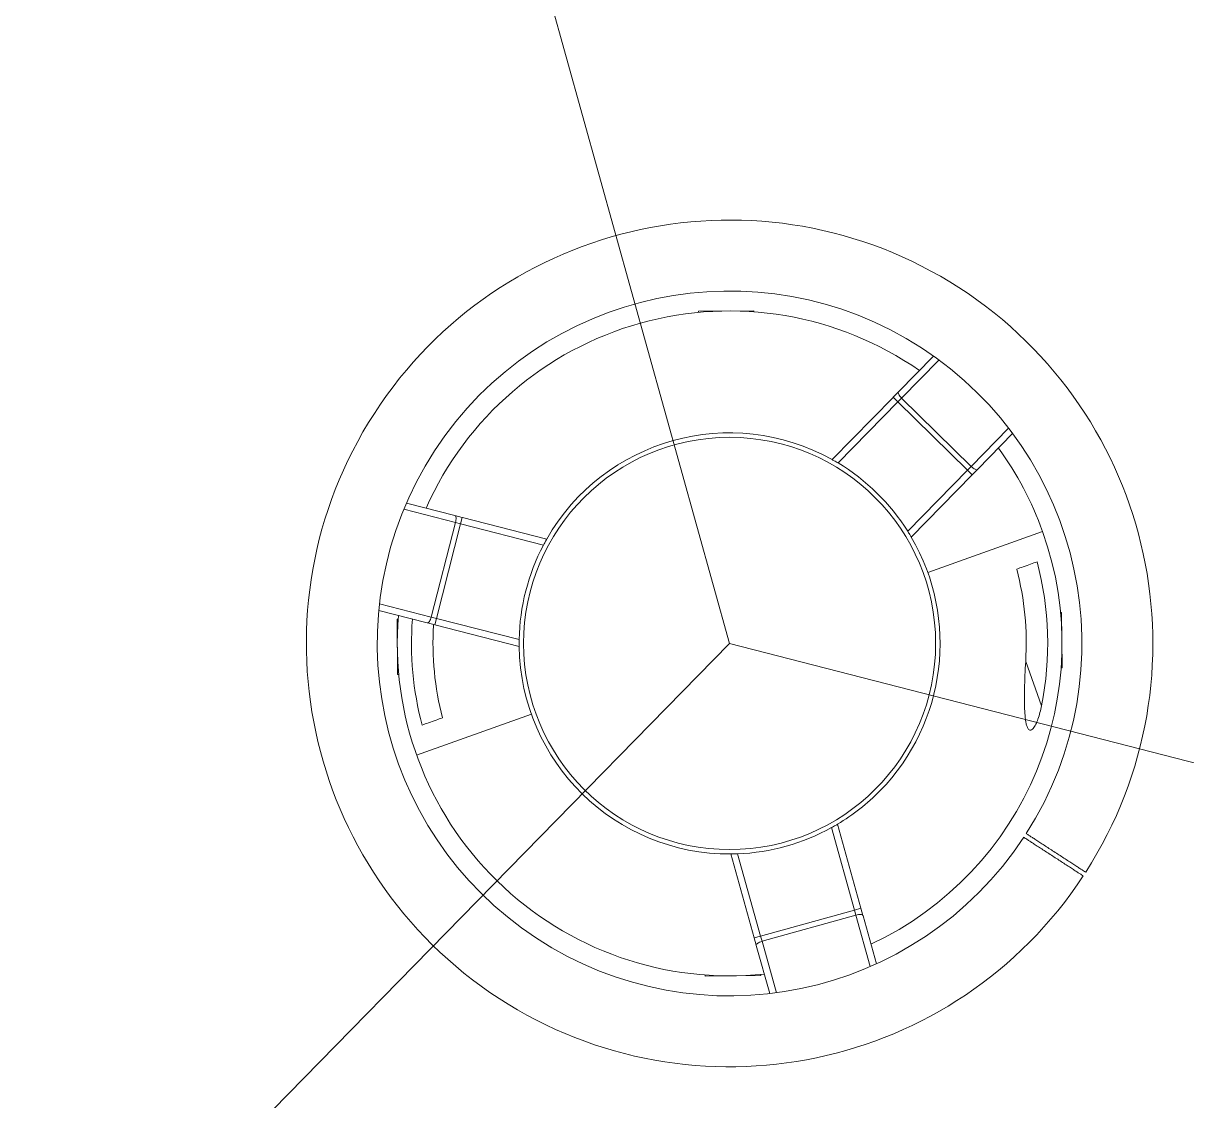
# Model space of a CAD drawing. Header units: metres. Extents: x 859577 to 860336, y 1645916 to 1646650.
# Drawn here: x 859953.91 to 859954.543, y 1646453.569 to 1646454.155 of the extents above; entities that cross this region are included whole.
import ezdxf

# ---------------------------------------------------------------- set-up
doc = ezdxf.new("R2010")
doc.units = ezdxf.units.M
doc.layers.add('A-ACCESORIOS', color=30, linetype='Continuous', lineweight=20)
doc.layers.add('PISO', color=31, linetype='Continuous', lineweight=15)

# ---------------------------------------------------------------- blocks, each defined once
blk = doc.blocks.new('mu10-3')
at = {"layer": 'A-ACCESORIOS', "linetype": 'Continuous', "ltscale": 20}
for p, q in [((0, 0), (-0.41232, 0.23805)), ((0, 0), (0.41232, 0.23805)), ((-0.03013, 0.16212), (-0.03013, 0.18926)), ((-0.02652, 0.1898), (-0.02652, 0.16078)), ((0.02652, 0.16078), (0.02652, 0.1898)), ((0.03013, 0.18926), (0.03013, 0.16212)), ((-0.03013, 0.16202), (-0.03013, 0.16212)), ((-0.03013, 0.1579), (-0.03013, 0.16202)), ((0.02652, 0.16078), (-0.02652, 0.16078)), ((-0.02652, 0.16078), (-0.02652, 0.1579)), ((0.02652, 0.1579), (0.02652, 0.16078)), ((0.03013, 0.16212), (0.03013, 0.16202)), ((0.03013, 0.16202), (0.03013, 0.1579)), ((0.07905, 0.1626), (0.05007, 0.10298)), ((-0.03013, 0.1579), (-0.02652, 0.1579)), ((-0.03013, 0.15779), (-0.03013, 0.1579)), ((-0.03013, 0.11047), (-0.03013, 0.15779)), ((0.02652, 0.1579), (-0.02652, 0.1579)), ((-0.02652, 0.1579), (-0.02652, 0.11139)), ((0.02652, 0.1579), (0.03013, 0.1579)), ((0.02652, 0.11139), (0.02652, 0.1579)), ((0.03013, 0.1579), (0.03013, 0.15779)), ((0.03013, 0.15779), (0.03013, 0.11047)), ((-0.1385, 0.11719), (-0.11719, 0.1385)), ((-0.11674, 0.13805), (-0.11719, 0.1385)), ((0.11719, 0.1385), (0.11674, 0.13805)), ((0.11719, 0.1385), (0.1385, 0.11719)), ((-0.1385, 0.11719), (-0.13805, 0.11674)), ((0.13805, 0.11674), (0.1385, 0.11719)), ((0.14497, 0.09452), (0.12191, 0.10573)), ((0, 0), (0, -0.4761)), ((-0.15172, -0.0528), (-0.11074, -0.02914)), ((0.11074, -0.02914), (0.15172, -0.0528)), ((-0.10973, -0.03273), (-0.15, -0.05598)), ((0.15, -0.05598), (0.10973, -0.03273)), ((-0.17897, -0.06853), (-0.15547, -0.05496)), ((-0.15547, -0.05496), (-0.15538, -0.05491)), ((-0.15538, -0.05491), (-0.15181, -0.05285)), ((-0.15, -0.05598), (-0.1525, -0.05743)), ((-0.15181, -0.05285), (-0.15172, -0.0528)), ((-0.15, -0.05598), (-0.15181, -0.05285)), ((-0.15, -0.05598), (-0.12348, -0.10191)), ((0.12348, -0.10191), (0.15, -0.05598)), ((0.15181, -0.05285), (0.15, -0.05598)), ((0.1525, -0.05743), (0.15, -0.05598)), ((0.15172, -0.0528), (0.15181, -0.05285)), ((0.15181, -0.05285), (0.15538, -0.05491)), ((0.15538, -0.05491), (0.15547, -0.05496)), ((0.15547, -0.05496), (0.17897, -0.06853)), ((-0.1525, -0.05743), (-0.17763, -0.07194)), ((-0.1525, -0.05743), (-0.12598, -0.10336)), ((0.12598, -0.10336), (0.1525, -0.05743)), ((0.17763, -0.07194), (0.1525, -0.05743)), ((-0.12348, -0.10191), (-0.08321, -0.07866)), ((-0.0806, -0.08133), (-0.12158, -0.10499)), ((0.12158, -0.10499), (0.0806, -0.08133)), ((0.08321, -0.07866), (0.12348, -0.10191)), ((-0.15111, -0.11787), (-0.12598, -0.10336)), ((-0.12533, -0.10716), (-0.14884, -0.12073)), ((-0.12598, -0.10336), (-0.12348, -0.10191)), ((-0.12525, -0.10711), (-0.12533, -0.10716)), ((-0.12168, -0.10504), (-0.12525, -0.10711)), ((-0.12168, -0.10504), (-0.12348, -0.10191)), ((-0.12223, -0.10537), (-0.12191, -0.10573)), ((-0.12158, -0.10499), (-0.12168, -0.10504)), ((-0.07905, -0.1626), (-0.05007, -0.10298)), ((0.12168, -0.10504), (0.12158, -0.10499)), ((0.12348, -0.10191), (0.12168, -0.10504)), ((0.12525, -0.10711), (0.12168, -0.10504)), ((0.12348, -0.10191), (0.12598, -0.10336)), ((0.12533, -0.10716), (0.12525, -0.10711)), ((0.14884, -0.12073), (0.12533, -0.10716)), ((0.12598, -0.10336), (0.15111, -0.11787)), ((-0.13805, -0.11674), (-0.1385, -0.11719)), ((-0.1385, -0.11719), (-0.11719, -0.1385)), ((0.11719, -0.1385), (0.1385, -0.11719)), ((0.1385, -0.11719), (0.13805, -0.11674)), ((-0.11719, -0.1385), (-0.11674, -0.13805)), ((0.11674, -0.13805), (0.11719, -0.1385))]:
    blk.add_line(p, q, dxfattribs=at)
at = {"layer": 'A-ACCESORIOS', "linetype": 'Continuous', "ltscale": 20, "flags": 128}
for points in [[(-0.03013, 0.16202), (-0.03006, 0.16178), (-0.02986, 0.16155), (-0.02952, 0.16133), (-0.02907, 0.16114), (-0.02853, 0.16099), (-0.0279, 0.16088), (-0.02722, 0.16081), (-0.02652, 0.16078)], [(0.02652, 0.16078), (0.02722, 0.16081), (0.0279, 0.16088), (0.02853, 0.16099), (0.02907, 0.16114), (0.02952, 0.16133), (0.02986, 0.16155), (0.03006, 0.16178), (0.03013, 0.16202)], [(-0.1525, -0.05743), (-0.15287, -0.05683), (-0.15327, -0.05628), (-0.15369, -0.05579), (-0.15409, -0.05539), (-0.15448, -0.0551), (-0.15483, -0.05492), (-0.15514, -0.05485), (-0.15538, -0.05491)], [(0.15538, -0.05491), (0.15514, -0.05485), (0.15483, -0.05492), (0.15448, -0.0551), (0.15409, -0.05539), (0.15369, -0.05579), (0.15327, -0.05628), (0.15287, -0.05683), (0.1525, -0.05743)], [(-0.12525, -0.10711), (-0.12507, -0.10692), (-0.12497, -0.10663), (-0.12496, -0.10623), (-0.12502, -0.10575), (-0.12516, -0.1052), (-0.12537, -0.1046), (-0.12565, -0.10398), (-0.12598, -0.10336)], [(0.12598, -0.10336), (0.12565, -0.10398), (0.12537, -0.1046), (0.12516, -0.1052), (0.12502, -0.10575), (0.12496, -0.10623), (0.12497, -0.10663), (0.12507, -0.10692), (0.12525, -0.10711)]]:
    blk.add_lwpolyline(points, dxfattribs=at)
at = {"layer": 'A-ACCESORIOS', "linetype": 'Continuous', "ltscale": 20}
for radius in [0.66895, 0.11209]:
    blk.add_circle((0, 0), radius, dxfattribs=at)
for radius, start, end in [(0.23022, 11.70474, 281.40472), (0.19165, 11.76464, 101.40472), (0.19165, 101.40472, 11.04358), (0.1808, 99.59407, 200.40593), (0.1808, 64.07253, 80.40593), (0.1808, 339.59407, 64.07253), (0.17306, 33.10543, 59.27839), (0.16137, 40.93524, 58.93026), (0.11451, 76.60995, 103.39005), (0.11451, 105.25752, 194.74248), (0.11451, 0, 74.74248), (0.23022, 281.40472, 11.10449), (0.11451, 345.25752, 0), (0.11451, 196.60995, 223.39005), (0.11451, 316.60995, 343.39005), (0.11451, 225.25752, 314.74248), (0.16137, 220.93524, 238.93026), (0.17306, 220.02727, 239.27839), (0.1808, 219.59407, 320.40593)]:
    blk.add_arc((0, 0), radius, start, end, dxfattribs=at)
for points, knots in [([(0.08328, 0.13822), (0.08382, 0.13933), (0.08509, 0.14194), (0.08684, 0.14554), (0.08789, 0.1477), (0.08841, 0.14877)], [0, 0, 0, 0, 0.2695541, 0.6336465, 1, 1, 1, 1]), ([(-0.02652, 0.11139), (-0.02693, 0.11129), (-0.02777, 0.11109), (-0.02887, 0.11081), (-0.02969, 0.11059), (-0.03008, 0.11048), (-0.03012, 0.11047), (-0.03013, 0.11047)], [0, 0, 0, 0, 0.222928, 0.445918, 0.666631, 0.880795, 1, 1, 1, 1]), ([(0.03013, 0.11047), (0.03009, 0.11048), (0.03002, 0.1105), (0.02943, 0.11066), (0.02855, 0.11089), (0.02753, 0.11115), (0.02682, 0.11132), (0.02652, 0.11139)], [0, 0, 0, 0, 0.205994, 0.411867, 0.621142, 0.837272, 1, 1, 1, 1]), ([(0.14497, 0.09452), (0.14564, 0.09345), (0.14699, 0.09131), (0.14862, 0.08815), (0.14983, 0.08517), (0.15039, 0.08285), (0.15029, 0.0813), (0.14977, 0.08056), (0.14876, 0.08035), (0.14733, 0.08083), (0.14562, 0.08184), (0.14337, 0.0835), (0.14046, 0.08601), (0.13644, 0.08991), (0.13189, 0.09461), (0.12686, 0.10008), (0.12356, 0.10385), (0.12191, 0.10573)], [0, 0, 0, 0, 0.062242, 0.124327, 0.176261, 0.22867, 0.261053, 0.29355, 0.324362, 0.373726, 0.416255, 0.45889, 0.544765, 0.630863, 0.75368, 0.876982, 1, 1, 1, 1]), ([(0.22538, 0.04669), (0.22537, 0.04669), (0.22536, 0.04669), (0.22472, 0.04656), (0.22356, 0.04633), (0.22191, 0.04599), (0.21981, 0.04557), (0.21735, 0.04507), (0.21457, 0.04451), (0.21158, 0.04391), (0.20842, 0.04327), (0.20523, 0.04263), (0.20205, 0.04199), (0.19903, 0.04138), (0.19619, 0.04081), (0.19368, 0.0403), (0.1915, 0.03986), (0.18977, 0.03951), (0.18851, 0.03926), (0.18774, 0.0391), (0.18767, 0.03909), (0.18764, 0.03908)], [0, 0, 0, 0, 0.038076, 0.092531, 0.145451, 0.199905, 0.252825, 0.30728, 0.360201, 0.414656, 0.467578, 0.522034, 0.574956, 0.629413, 0.682335, 0.736792, 0.789713, 0.84417, 0.89709, 0.951546, 1, 1, 1, 1]), ([(0.18816, 0.03673), (0.18815, 0.03672), (0.18815, 0.03672), (0.18874, 0.03684), (0.18986, 0.03707), (0.19148, 0.0374), (0.19355, 0.03781), (0.19598, 0.0383), (0.19874, 0.03886), (0.20172, 0.03946), (0.20487, 0.0401), (0.20805, 0.04074), (0.21124, 0.04138), (0.21427, 0.04199), (0.21713, 0.04257), (0.21967, 0.04308), (0.22188, 0.04353), (0.22364, 0.04388), (0.22494, 0.04415), (0.22576, 0.04431), (0.22585, 0.04433), (0.2259, 0.04434)], [0, 0, 0, 0, 0.034219, 0.088688, 0.141622, 0.196091, 0.249026, 0.303495, 0.356431, 0.410901, 0.463838, 0.518309, 0.571246, 0.625717, 0.678654, 0.733125, 0.786061, 0.840532, 0.893467, 0.947937, 1, 1, 1, 1]), ([(-0.11074, -0.02914), (-0.11073, -0.02918), (-0.11071, -0.02925), (-0.11055, -0.02985), (-0.11031, -0.03072), (-0.11002, -0.03174), (-0.10982, -0.03243), (-0.10973, -0.03273)], [0, 0, 0, 0, 0.205994, 0.411867, 0.621142, 0.837272, 1, 1, 1, 1]), ([(0.10973, -0.03273), (0.10985, -0.03232), (0.11009, -0.0315), (0.1104, -0.0304), (0.11062, -0.02958), (0.11072, -0.02919), (0.11073, -0.02915), (0.11074, -0.02914)], [0, 0, 0, 0, 0.222928, 0.445918, 0.666631, 0.880795, 1, 1, 1, 1]), ([(-0.08321, -0.07866), (-0.08291, -0.07897), (-0.08232, -0.07959), (-0.08153, -0.08041), (-0.08093, -0.08101), (-0.08064, -0.08129), (-0.08061, -0.08132), (-0.0806, -0.08133)], [0, 0, 0, 0, 0.222928, 0.445918, 0.666631, 0.880795, 1, 1, 1, 1]), ([(0.0806, -0.08133), (0.08063, -0.0813), (0.08069, -0.08125), (0.08112, -0.08081), (0.08176, -0.08017), (0.08249, -0.07941), (0.083, -0.07889), (0.08321, -0.07866)], [0, 0, 0, 0, 0.205994, 0.411867, 0.621142, 0.837272, 1, 1, 1, 1]), ([(-0.08328, -0.13822), (-0.08382, -0.13933), (-0.08509, -0.14194), (-0.08684, -0.14554), (-0.08789, -0.1477), (-0.08841, -0.14877)], [0, 0, 0, 0, 0.269554, 0.633646, 1, 1, 1, 1])]:
    blk.add_open_spline(points, degree=3, knots=knots, dxfattribs=at)

msp = doc.modelspace()

# ---------------------------------------------------------------- linework, layer by layer
at = {"layer": 'PISO'}
msp.add_circle((859954.29405, 1646453.81814), 0.92315, dxfattribs=at)

# ---------------------------------------------------------------- block references
at = {"layer": 'A-ACCESORIOS', "rotation": 315.5821386310157}
msp.add_blockref('mu10-3', (859954.29405, 1646453.81814), dxfattribs=at)

doc.saveas('drawing.dxf')
